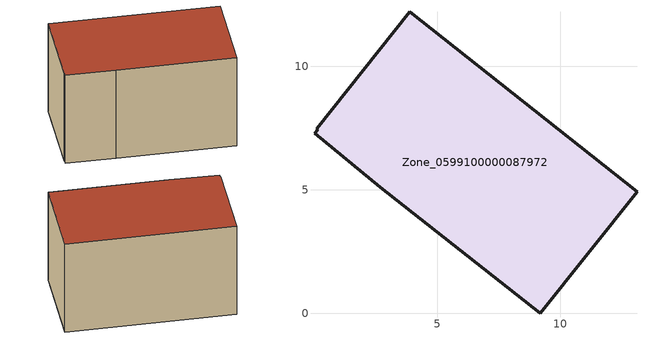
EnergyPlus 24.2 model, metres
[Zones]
Zone_0599100000087972
 floor ground (C_G): 0.16,7.44 0.12,7.47 3.9,12.21 13.1,4.92 9.19,0 2.7,5.1 0.04,7.3 z0.55
 wall outside (C_F): 9.19,0 13.1,4.92 3.9,12.21 0.12,7.47 0.16,7.44 0.04,7.3 2.7,5.1 9.19,0 z0.55:7.69
 roof outside (C_R): 0.12,7.47 0.16,7.44 0.04,7.3 2.7,5.1 9.19,0 13.1,4.92 3.9,12.21 z7.69
[BUILDING]
Pand.0599100000087972: North Axis=0; Terrain=City; Loads Convergence Tolerance Value=0.04; Temperature Convergence Tolerance Value=0.4; Solar Distribution=FullExterior; Maximum Number of Warmup Days=25; Minimum Number of Warmup Days=1
[Site:Location]
Rotterdam.The.Hague.AP_ZH_NLD Design_Conditions: Latitude=51.96; Longitude=4.45; Time Zone=1; Elevation=-4.5
[SITE:GROUNDTEMPERATURE:BUILDINGSURFACE]
18, 18, 18, 18, 18, 18, 18, 18, 18, 18, 18, 18
[MATERIAL] Thermal Absorptance=0.9; Solar Absorptance=0.7; Visible Absorptance=0.7
Name | Roughness | Thickness | Conductivity | Density | Specific Heat
G.TC.1965-1974 | MediumSmooth | 0.15 | 0.882353 | 540 | 1210
F.TC.1965-1974 | Rough | 0.3 | 0.697674 | 1920 | 840
R.TC.1965-1974 | MediumRough | 0.2 | 0.232558 | 1500 | 1000
[CONSTRUCTION]
C_G: G.TC.1965-1974
C_F: F.TC.1965-1974
C_R: R.TC.1965-1974
[ZONE]
Zone_0599100000087972: Type=1; Multiplier=1; Ceiling Height=Autocalculate; Volume=Autocalculate; Floor Area=autocalculate; Part of Total Floor Area=Yes
[ZONEINFILTRATION:DESIGNFLOWRATE]
Infil_Zone_0599100000087972: Zone or ZoneList or Space or SpaceList=Zone_0599100000087972; Schedule=AlwaysOn; Design Flow Rate Calculation Method=Flow/Area; Flow Rate per Floor Area=0.003; Constant Term Coefficient=1; Temperature Term Coefficient=0; Velocity Term Coefficient=0; Velocity Squared Term Coefficient=0
[HVACTEMPLATE:ZONE:IDEALLOADSAIRSYSTEM]
Zone_0599100000087972: Maximum Heating Supply Air Temperature=50; Minimum Cooling Supply Air Temperature=13; Maximum Heating Supply Air Humidity Ratio=0.0156; Minimum Cooling Supply Air Humidity Ratio=0.0077; Heating Limit=NoLimit; Cooling Limit=NoLimit; Dehumidification Control Type=ConstantSensibleHeatRatio; Cooling Sensible Heat Ratio=0.7; Dehumidification Setpoint=60; Humidification Control Type=None; Humidification Setpoint=30; Outdoor Air Method=None; Outdoor Air Flow Rate per Person=0.00944; Outdoor Air Flow Rate per Zone Floor Area=0; Outdoor Air Flow Rate per Zone=0; Demand Controlled Ventilation Type=None; Outdoor Air Economizer Type=NoEconomizer; Heat Recovery Type=None; Sensible Heat Recovery Effectiveness=0.7; Latent Heat Recovery Effectiveness=0.65
[ZONECONTROL:THERMOSTAT]
ThermostatControl_Zone_0599100000087972: Zone or ZoneList=Zone_0599100000087972; Control Type Schedule=DualSetpointControlType; Control 1=Thermostat_Zone_0599100000087972; Temperature Difference Between Cutout And Setpoint=0
[THERMOSTATSETPOINT:DUALSETPOINT]
Thermostat_Zone_0599100000087972: Heating Setpoint Temperature Schedule=HeatingSetpoint_Zone_0599100000087972; Cooling Setpoint Temperature Schedule=CoolingSetpoint_Zone_0599100000087972
[SCHEDULE:COMPACT]
HeatingSetpoint_Zone_0599100000087972: Through: 12/31, For: AllDays, Until: 24:00, 21
CoolingSetpoint_Zone_0599100000087972: Through: 12/31, For: AllDays, Until: 24:00, 24
DualSetpointControlType: Through: 12/31, For: AllDays, Until: 24:00, 4
AlwaysOn: Through: 12/31, For: AllDays, Until: 24:00, 1
